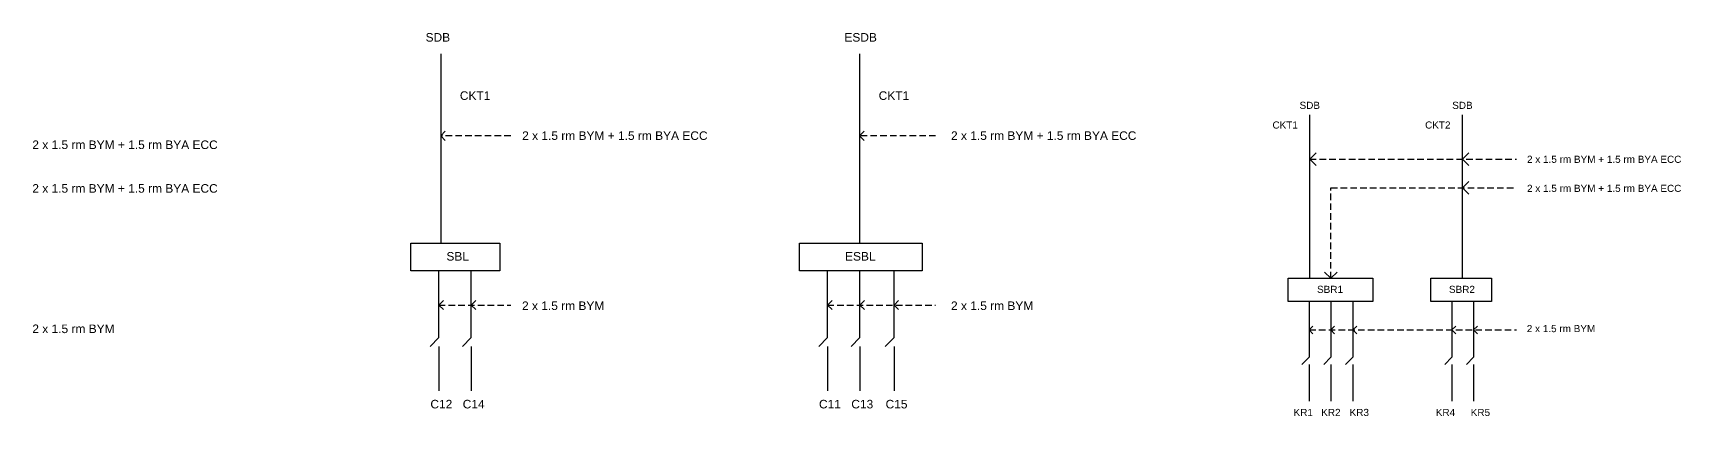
# Model space of a CAD drawing. Header units: inches. Extents: x 8266 to 37255, y 6882 to 9833.
# Drawn here: x 24612 to 37255, y 6895 to 9833 of the extents above; entities that cross this region are included whole.
import ezdxf

# ---------------------------------------------------------------- set-up
doc = ezdxf.new("R2010")
doc.units = ezdxf.units.IN
doc.header["$LTSCALE"] = 200
doc.header["$MEASUREMENT"] = 0
doc.linetypes.add('HIDDEN', pattern=[0.375, 0.25, -0.125])
doc.styles.get("Standard").update_dxf_attribs({"font": 'arial.ttf'})

msp = doc.modelspace()

# ---------------------------------------------------------------- linework, layer by layer
for p, q in [((27740, 9674), (27740, 8220)), ((30953, 9674), (30953, 8220)), ((34407, 7951), (34407, 9205)), ((35578, 7951), (35578, 9205)), ((27740, 9045), (27775, 9080)), ((27775, 9009), (27740, 9045)), ((30953, 9045), (30988, 9080)), ((30988, 9009), (30953, 9045)), ((34407, 8866), (34456, 8915)), ((34456, 8817), (34407, 8866)), ((35578, 8866), (35627, 8915)), ((35627, 8817), (35578, 8866)), ((35578, 8646), (35627, 8695)), ((35627, 8597), (35578, 8646)), ((27725, 7496), (27725, 8008)), ((27974, 7496), (27974, 8008)), ((30707, 7496), (30707, 8008)), ((30955, 7496), (30955, 8008)), ((31218, 7496), (31218, 8008)), ((34569, 7951), (34520, 7999)), ((34618, 7999), (34569, 7951)), ((27725, 7746), (27761, 7781)), ((27761, 7711), (27725, 7746)), ((27974, 7746), (28009, 7781)), ((28009, 7711), (27974, 7746)), ((30707, 7746), (30742, 7781)), ((30742, 7711), (30707, 7746)), ((30955, 7746), (30990, 7781)), ((30990, 7711), (30955, 7746)), ((31218, 7746), (31253, 7781)), ((31253, 7711), (31218, 7746)), ((34403, 7773), (34403, 7347)), ((34569, 7773), (34569, 7347)), ((34738, 7773), (34738, 7347)), ((35498, 7773), (35498, 7347)), ((35664, 7773), (35664, 7347)), ((27725, 7496), (27659, 7428)), ((27974, 7496), (27908, 7428)), ((30707, 7496), (30640, 7428)), ((30955, 7496), (30889, 7428)), ((31218, 7496), (31151, 7428)), ((34403, 7555), (34432, 7585)), ((34432, 7526), (34403, 7555)), ((34569, 7555), (34598, 7585)), ((34598, 7526), (34569, 7555)), ((34738, 7555), (34767, 7585)), ((34767, 7526), (34738, 7555)), ((35498, 7555), (35527, 7585)), ((35527, 7526), (35498, 7555)), ((35664, 7555), (35694, 7585)), ((35694, 7526), (35664, 7555)), ((27725, 7428), (27725, 7089)), ((27974, 7428), (27974, 7089)), ((30707, 7428), (30707, 7089)), ((30955, 7428), (30955, 7089)), ((31218, 7428), (31218, 7089)), ((34403, 7347), (34347, 7291)), ((34569, 7347), (34514, 7291)), ((34738, 7347), (34682, 7291)), ((35498, 7347), (35443, 7291)), ((35664, 7347), (35609, 7291)), ((34403, 7291), (34403, 7009)), ((34569, 7291), (34569, 7009)), ((34738, 7291), (34738, 7009)), ((35498, 7291), (35498, 7009)), ((35664, 7291), (35664, 7009))]:
    msp.add_line(p, q)
at = {"linetype": 'HIDDEN'}
for p, q in [((28278, 9045), (27740, 9045)), ((31537, 9045), (30953, 9045)), ((34407, 8866), (35994, 8866)), ((34569, 7951), (34569, 8646)), ((34569, 8646), (35994, 8646)), ((27725, 7746), (28278, 7746)), ((30707, 7746), (31537, 7746)), ((34403, 7555), (35994, 7555))]:
    msp.add_line(p, q, dxfattribs=at)
for points in [[(27511, 8220), (28194, 8220), (28194, 8008), (27511, 8008)], [(30492, 8220), (31433, 8220), (31433, 8008), (30492, 8008)], [(34241, 7951), (34890, 7951), (34890, 7773), (34241, 7773)], [(35337, 7951), (35802, 7951), (35802, 7773), (35337, 7773)]]:
    msp.add_lwpolyline(points, close=True)

# ---------------------------------------------------------------- texts
for s, height, p in [('SDB', 65.6, (27624, 9767)), ('ESDB', 65.6, (30837, 9767)), ('CKT1', 65.6, (27887, 9320)), ('CKT1', 65.6, (31100, 9320)), ('SDB', 54.6, (34329, 9251)), ('SDB', 54.6, (35500, 9251)), ('CKT1', 54.6, (34121, 9100)), ('CKT2', 54.6, (35292, 9100)), ('2 x 1.5 rm BYM + 1.5 rm BYA ECC', 65.56, (24607, 8943)), ('2 x 1.5 rm BYM + 1.5 rm BYA ECC', 65.56, (28365, 9013)), ('2 x 1.5 rm BYM + 1.5 rm BYA ECC', 65.56, (31655, 9013)), ('2 x 1.5 rm BYM + 1.5 rm BYA ECC', 54.58, (36074, 8837)), ('2 x 1.5 rm BYM + 1.5 rm BYA ECC', 65.56, (24607, 8608)), ('2 x 1.5 rm BYM + 1.5 rm BYA ECC', 54.58, (36074, 8614)), ('SBL', 65.6, (27784, 8087)), ('ESBL', 65.6, (30842, 8087)), ('SBR1', 54.6, (34463, 7839)), ('SBR2', 54.6, (35475, 7839)), ('2 x 1.5 rm BYM', 65.56, (28364, 7708)), ('2 x 1.5 rm BYM', 65.56, (31655, 7708)), ('2 x 1.5 rm BYM', 65.56, (24607, 7531)), ('2 x 1.5 rm BYM', 54.58, (36072, 7538)), ('C12', 65.6, (27661, 6953)), ('C14', 65.6, (27909, 6953)), ('C11', 65.6, (30642, 6953)), ('C13', 65.6, (30890, 6953)), ('C15', 65.6, (31153, 6953)), ('KR1', 54.6, (34283, 6895)), ('KR2', 54.6, (34495, 6895)), ('KR3', 54.6, (34713, 6895)), ('KR4', 54.6, (35374, 6895)), ('KR5', 54.6, (35642, 6895))]:
    msp.add_text(s, height=height).set_placement(p)

doc.saveas('drawing.dxf')
